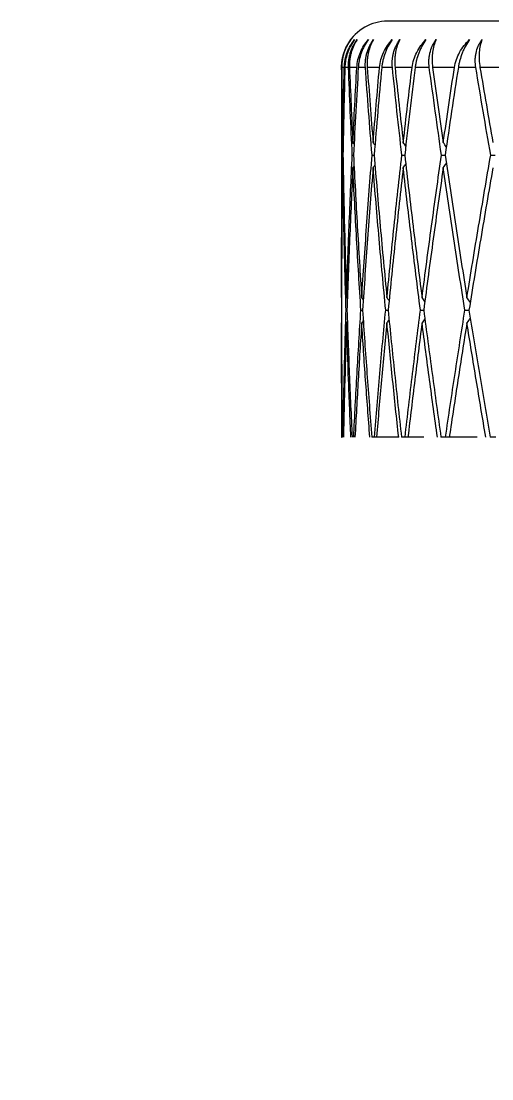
# Model space of a CAD drawing. Extents: x 1661 to 2451, y 0 to 579.
# Drawn here: x 1864.18 to 1869.27, y 266.34 to 277.78 of the extents above; entities that cross this region are included whole.
import ezdxf

# ---------------------------------------------------------------- set-up
doc = ezdxf.new("R2010")
doc.units = 0
doc.header["$LTSCALE"] = 10
doc.header["$MEASUREMENT"] = 0
doc.header["$PDMODE"] = 3
doc.header["$PDSIZE"] = -10
doc.layers.get('0').update_dxf_attribs({"linetype": 'CONTINUOUS'})
doc.layers.get('DEFPOINTS').update_dxf_attribs({"linetype": 'CONTINUOUS'})
doc.layers.add('1', color=7, linetype='CONTINUOUS')
doc.styles.add('Daelim Dimension', font='NanumGothic.ttf')
doc.dimstyles.new('DEFAULT', dxfattribs={"dimscale": 2, "dimtxt": 2, "dimasz": 2, "dimexe": 0, "dimexo": 2, "dimgap": 1, "dimtad": 1, "dimdec": 0, "dimzin": 9, "dimdsep": 46, "dimtxsty": 'Daelim Dimension', "dimcen": 0.5, "dimclrd": 5, "dimclre": 5, "dimclrt": 256, "dimadec": 1, "dimazin": 0, "dimtfac": 1, "dimtdec": 0, "dimtix": 1, "dimtmove": 0, "dimatfit": 3, "dimfxl": 1, "dimtolj": 1, "dimtzin": 1, "dimlwd": 9, "dimlwe": 9, "dimarcsym": 0})

# ---------------------------------------------------------------- blocks, each defined once
blk = doc.blocks.new('*D0')
at = {"color": 5, "lineweight": 9, "ltscale": 0.5, "transparency": 16777216}
for p, q in [((1872.627, 259.845), (1872.627, 257.735)), ((1907.627, 259.845), (1907.627, 257.735)), ((1872.627, 257.735), (1760.008, 257.735)), ((1903.627, 257.735), (1876.627, 257.735))]:
    blk.add_line(p, q, dxfattribs=at)
at = {"color": 5, "ltscale": 0.5, "transparency": 16777216}
for points in [[(1876.627, 258.401), (1876.627, 257.068), (1872.627, 257.735)], [(1903.627, 258.401), (1903.627, 257.068), (1907.627, 257.735)]]:
    blk.add_solid(points, dxfattribs=at)
at = {"layer": 'DEFPOINTS', "color": 0, "ltscale": 0.5, "transparency": 16777216}
for p in [(1907.627, 257.735), (1872.627, 255.845), (1907.627, 255.845)]:
    blk.add_point(p, dxfattribs=at)
at = {"color": 7, "ltscale": 0.5, "transparency": 16777216, "insert": (1803.117, 266.359), "char_height": 10, "attachment_point": 5, "style": 'Daelim Dimension'}
blk.add_mtext('\\A1;설치구멍 %%C35', dxfattribs=at)

msp = doc.modelspace()

# ---------------------------------------------------------------- linework, layer by layer
at = {"layer": '1', "color": 7, "linetype": 'Continuous', "lineweight": 18}
for p, q in [((1890.144, 277.781), (1868.144, 277.781)), ((1867.644, 277.281), (1867.644, 274.791)), ((1867.662, 276.462), (1867.658, 276.468)), ((1867.655, 276.332), (1867.66, 276.332)), ((1867.658, 276.196), (1867.663, 276.203)), ((1867.694, 274.654), (1867.703, 274.654)), ((1867.644, 274.518), (1867.644, 273.281)), ((1867.644, 273.281), (1867.651, 273.281)), ((1868, 273.281), (1867.972, 273.281)), ((1868.263, 273.281), (1868.023, 273.281)), ((1868.332, 273.281), (1868.293, 273.281)), ((1868.533, 273.281), (1868.363, 273.281)), ((1868.77, 273.281), (1868.72, 273.281)), ((1869.11, 273.281), (1868.81, 273.281)), ((1869.312, 273.281), (1869.252, 273.281))]:
    msp.add_line(p, q, dxfattribs=at)
at = {"layer": '1', "color": 7, "linetype": 'Continuous', "lineweight": 13}
msp.add_line((1867.646, 277.281), (1867.644, 277.281), dxfattribs=at)
at = {"layer": '1', "color": 7, "linetype": 'Continuous', "lineweight": 18}
for start, end in [(90, 149.6278), (178.6711, 180)]:
    msp.add_arc((1868.144, 277.281), 0.5, start, end, dxfattribs=at)
for points, knots in [([(1867.646, 277.281), (1867.645, 277.306), (1867.647, 277.332), (1867.653, 277.37), (1867.655, 277.383), (1867.662, 277.409), (1867.665, 277.422), (1867.678, 277.461), (1867.688, 277.486), (1867.707, 277.522), (1867.713, 277.534), (1867.728, 277.558), (1867.736, 277.569), (1867.745, 277.581)], [0, 0, 0, 0, 0.25, 0.25, 0.375, 0.375, 0.5, 0.5, 0.75, 0.75, 0.875, 0.875, 1, 1, 1, 1]), ([(1867.745, 277.581), (1867.73, 277.56), (1867.716, 277.539), (1867.692, 277.493), (1867.682, 277.469), (1867.669, 277.432), (1867.665, 277.419), (1867.659, 277.392), (1867.656, 277.379), (1867.649, 277.338), (1867.647, 277.31), (1867.647, 277.281)], [0, 0, 0, 0, 0.25, 0.25, 0.5, 0.5, 0.625, 0.625, 0.75, 0.75, 1, 1, 1, 1]), ([(1867.674, 277.281), (1867.675, 277.31), (1867.678, 277.338), (1867.689, 277.392), (1867.697, 277.418), (1867.716, 277.469), (1867.728, 277.493), (1867.754, 277.539), (1867.769, 277.56), (1867.785, 277.581)], [0, 0, 0, 0, 0.25, 0.25, 0.5, 0.5, 0.75, 0.75, 1, 1, 1, 1]), ([(1867.785, 277.581), (1867.769, 277.558), (1867.754, 277.535), (1867.735, 277.498), (1867.729, 277.486), (1867.718, 277.461), (1867.713, 277.448), (1867.7, 277.409), (1867.693, 277.383), (1867.687, 277.345), (1867.685, 277.332), (1867.682, 277.306), (1867.681, 277.293), (1867.681, 277.281)], [0, 0, 0, 0, 0.25, 0.25, 0.375, 0.375, 0.5, 0.5, 0.75, 0.75, 0.875, 0.875, 1, 1, 1, 1]), ([(1867.72, 277.281), (1867.719, 277.306), (1867.72, 277.332), (1867.724, 277.37), (1867.727, 277.383), (1867.732, 277.409), (1867.735, 277.422), (1867.747, 277.461), (1867.757, 277.486), (1867.775, 277.522), (1867.782, 277.534), (1867.797, 277.558), (1867.805, 277.569), (1867.813, 277.581)], [0, 0, 0, 0, 0.25, 0.25, 0.375, 0.375, 0.5, 0.5, 0.75, 0.75, 0.875, 0.875, 1, 1, 1, 1]), ([(1867.813, 277.581), (1867.799, 277.56), (1867.787, 277.539), (1867.766, 277.493), (1867.757, 277.469), (1867.746, 277.432), (1867.743, 277.419), (1867.738, 277.392), (1867.735, 277.379), (1867.73, 277.338), (1867.729, 277.31), (1867.73, 277.281)], [0, 0, 0, 0, 0.25, 0.25, 0.5, 0.5, 0.625, 0.625, 0.75, 0.75, 1, 1, 1, 1]), ([(1867.81, 277.281), (1867.812, 277.31), (1867.816, 277.338), (1867.829, 277.392), (1867.838, 277.418), (1867.86, 277.469), (1867.872, 277.493), (1867.901, 277.539), (1867.917, 277.56), (1867.935, 277.581)], [0, 0, 0, 0, 0.25, 0.25, 0.5, 0.5, 0.75, 0.75, 1, 1, 1, 1]), ([(1867.935, 277.581), (1867.918, 277.558), (1867.904, 277.535), (1867.884, 277.498), (1867.878, 277.486), (1867.867, 277.461), (1867.862, 277.448), (1867.848, 277.409), (1867.841, 277.383), (1867.833, 277.345), (1867.831, 277.332), (1867.828, 277.306), (1867.827, 277.293), (1867.826, 277.281)], [0, 0, 0, 0, 0.25, 0.25, 0.375, 0.375, 0.5, 0.5, 0.75, 0.75, 0.875, 0.875, 1, 1, 1, 1]), ([(1867.903, 277.281), (1867.901, 277.306), (1867.901, 277.332), (1867.905, 277.37), (1867.907, 277.383), (1867.912, 277.409), (1867.915, 277.422), (1867.926, 277.461), (1867.935, 277.486), (1867.953, 277.522), (1867.96, 277.534), (1867.974, 277.558), (1867.982, 277.569), (1867.99, 277.581)], [0, 0, 0, 0, 0.25, 0.25, 0.375, 0.375, 0.5, 0.5, 0.75, 0.75, 0.875, 0.875, 1, 1, 1, 1]), ([(1867.99, 277.581), (1867.978, 277.56), (1867.967, 277.539), (1867.949, 277.493), (1867.941, 277.469), (1867.932, 277.432), (1867.93, 277.419), (1867.926, 277.392), (1867.924, 277.379), (1867.921, 277.338), (1867.92, 277.31), (1867.923, 277.281)], [0, 0, 0, 0, 0.25, 0.25, 0.5, 0.5, 0.625, 0.625, 0.75, 0.75, 1, 1, 1, 1]), ([(1868.055, 277.281), (1868.058, 277.31), (1868.063, 277.338), (1868.078, 277.392), (1868.088, 277.418), (1868.112, 277.469), (1868.126, 277.493), (1868.157, 277.539), (1868.174, 277.56), (1868.193, 277.581)], [0, 0, 0, 0, 0.25, 0.25, 0.5, 0.5, 0.75, 0.75, 1, 1, 1, 1]), ([(1868.193, 277.581), (1868.177, 277.558), (1868.162, 277.535), (1868.142, 277.498), (1868.136, 277.486), (1868.125, 277.461), (1868.12, 277.448), (1868.105, 277.409), (1868.098, 277.383), (1868.089, 277.345), (1868.087, 277.332), (1868.082, 277.306), (1868.081, 277.293), (1868.08, 277.281)], [0, 0, 0, 0, 0.25, 0.25, 0.375, 0.375, 0.5, 0.5, 0.75, 0.75, 0.875, 0.875, 1, 1, 1, 1]), ([(1868.195, 277.281), (1868.192, 277.306), (1868.192, 277.332), (1868.194, 277.37), (1868.196, 277.383), (1868.2, 277.409), (1868.203, 277.422), (1868.213, 277.461), (1868.222, 277.486), (1868.239, 277.522), (1868.245, 277.534), (1868.259, 277.558), (1868.267, 277.569), (1868.275, 277.581)], [0, 0, 0, 0, 0.25, 0.25, 0.375, 0.375, 0.5, 0.5, 0.75, 0.75, 0.875, 0.875, 1, 1, 1, 1]), ([(1868.275, 277.581), (1868.265, 277.56), (1868.255, 277.539), (1868.24, 277.493), (1868.233, 277.469), (1868.226, 277.432), (1868.225, 277.419), (1868.222, 277.392), (1868.221, 277.379), (1868.219, 277.338), (1868.22, 277.31), (1868.223, 277.281)], [0, 0, 0, 0, 0.25, 0.25, 0.5, 0.5, 0.625, 0.625, 0.75, 0.75, 1, 1, 1, 1]), ([(1868.408, 277.281), (1868.411, 277.31), (1868.417, 277.338), (1868.434, 277.392), (1868.445, 277.418), (1868.471, 277.469), (1868.486, 277.493), (1868.52, 277.539), (1868.538, 277.56), (1868.558, 277.581)], [0, 0, 0, 0, 0.25, 0.25, 0.5, 0.5, 0.75, 0.75, 1, 1, 1, 1]), ([(1868.558, 277.581), (1868.542, 277.558), (1868.527, 277.535), (1868.507, 277.498), (1868.501, 277.486), (1868.49, 277.461), (1868.484, 277.448), (1868.47, 277.409), (1868.462, 277.383), (1868.452, 277.345), (1868.449, 277.332), (1868.444, 277.306), (1868.442, 277.293), (1868.441, 277.281)], [0, 0, 0, 0, 0.25, 0.25, 0.375, 0.375, 0.5, 0.5, 0.75, 0.75, 0.875, 0.875, 1, 1, 1, 1]), ([(1868.593, 277.281), (1868.59, 277.306), (1868.589, 277.332), (1868.59, 277.37), (1868.591, 277.383), (1868.595, 277.409), (1868.597, 277.422), (1868.606, 277.461), (1868.615, 277.486), (1868.631, 277.522), (1868.638, 277.534), (1868.651, 277.558), (1868.659, 277.569), (1868.667, 277.581)], [0, 0, 0, 0, 0.25, 0.25, 0.375, 0.375, 0.5, 0.5, 0.75, 0.75, 0.875, 0.875, 1, 1, 1, 1]), ([(1868.667, 277.581), (1868.658, 277.56), (1868.65, 277.539), (1868.637, 277.493), (1868.632, 277.469), (1868.628, 277.432), (1868.626, 277.419), (1868.625, 277.392), (1868.624, 277.379), (1868.624, 277.338), (1868.626, 277.31), (1868.63, 277.281)], [0, 0, 0, 0, 0.25, 0.25, 0.5, 0.5, 0.625, 0.625, 0.75, 0.75, 1, 1, 1, 1]), ([(1868.866, 277.281), (1868.87, 277.31), (1868.878, 277.338), (1868.897, 277.392), (1868.908, 277.418), (1868.936, 277.469), (1868.952, 277.493), (1868.988, 277.539), (1869.007, 277.56), (1869.028, 277.581)], [0, 0, 0, 0, 0.25, 0.25, 0.5, 0.5, 0.75, 0.75, 1, 1, 1, 1]), ([(1869.028, 277.581), (1869.012, 277.558), (1868.998, 277.535), (1868.978, 277.498), (1868.972, 277.486), (1868.96, 277.461), (1868.955, 277.448), (1868.94, 277.409), (1868.931, 277.383), (1868.921, 277.345), (1868.918, 277.332), (1868.912, 277.306), (1868.91, 277.293), (1868.908, 277.281)], [0, 0, 0, 0, 0.25, 0.25, 0.375, 0.375, 0.5, 0.5, 0.75, 0.75, 0.875, 0.875, 1, 1, 1, 1]), ([(1869.097, 277.281), (1869.093, 277.306), (1869.091, 277.332), (1869.091, 277.37), (1869.092, 277.383), (1869.095, 277.409), (1869.097, 277.422), (1869.105, 277.461), (1869.113, 277.486), (1869.129, 277.522), (1869.135, 277.534), (1869.148, 277.558), (1869.155, 277.569), (1869.163, 277.581)], [0, 0, 0, 0, 0.25, 0.25, 0.375, 0.375, 0.5, 0.5, 0.75, 0.75, 0.875, 0.875, 1, 1, 1, 1]), ([(1869.163, 277.581), (1869.156, 277.56), (1869.15, 277.539), (1869.14, 277.493), (1869.136, 277.469), (1869.133, 277.432), (1869.133, 277.419), (1869.132, 277.392), (1869.133, 277.379), (1869.134, 277.338), (1869.137, 277.31), (1869.142, 277.281)], [0, 0, 0, 0, 0.25, 0.25, 0.5, 0.5, 0.625, 0.625, 0.75, 0.75, 1, 1, 1, 1])]:
    msp.add_open_spline(points, degree=3, knots=knots, dxfattribs=at)
for points in [[(1867.655, 276.332), (1867.653, 276.49), (1867.649, 276.807), (1867.646, 277.123), (1867.646, 277.281)], [(1867.647, 277.281), (1867.649, 277.145), (1867.651, 276.875), (1867.655, 276.604), (1867.658, 276.468)], [(1867.658, 276.468), (1867.66, 276.604), (1867.665, 276.875), (1867.671, 277.145), (1867.674, 277.281)], [(1867.681, 277.281), (1867.677, 277.123), (1867.669, 276.807), (1867.663, 276.49), (1867.66, 276.332)], [(1867.761, 276.332), (1867.753, 276.49), (1867.739, 276.807), (1867.726, 277.123), (1867.72, 277.281)], [(1867.73, 277.281), (1867.736, 277.145), (1867.748, 276.875), (1867.76, 276.604), (1867.767, 276.468)], [(1867.767, 276.468), (1867.774, 276.604), (1867.788, 276.875), (1867.802, 277.145), (1867.81, 277.281)], [(1867.826, 277.281), (1867.817, 277.123), (1867.798, 276.807), (1867.782, 276.49), (1867.774, 276.332)], [(1867.975, 276.332), (1867.962, 276.49), (1867.937, 276.807), (1867.914, 277.123), (1867.903, 277.281)], [(1867.923, 277.281), (1867.933, 277.145), (1867.953, 276.875), (1867.975, 276.604), (1867.986, 276.468)], [(1867.986, 276.468), (1867.997, 276.604), (1868.019, 276.875), (1868.043, 277.145), (1868.055, 277.281)], [(1868.08, 277.281), (1868.065, 277.123), (1868.037, 276.807), (1868.01, 276.49), (1867.997, 276.332)], [(1868.297, 276.332), (1868.279, 276.49), (1868.244, 276.807), (1868.211, 277.123), (1868.195, 277.281)], [(1868.223, 277.281), (1868.237, 277.145), (1868.267, 276.875), (1868.297, 276.604), (1868.312, 276.468)], [(1868.312, 276.468), (1868.328, 276.604), (1868.359, 276.875), (1868.391, 277.145), (1868.408, 277.281)], [(1868.441, 277.281), (1868.421, 277.123), (1868.383, 276.807), (1868.346, 276.49), (1868.328, 276.332)], [(1868.725, 276.332), (1868.703, 276.49), (1868.658, 276.807), (1868.615, 277.123), (1868.593, 277.281)], [(1868.63, 277.281), (1868.649, 277.145), (1868.687, 276.875), (1868.725, 276.604), (1868.745, 276.468)], [(1868.745, 276.468), (1868.765, 276.604), (1868.805, 276.875), (1868.845, 277.145), (1868.866, 277.281)], [(1868.908, 277.281), (1868.883, 277.123), (1868.835, 276.807), (1868.788, 276.49), (1868.765, 276.332)], [(1869.258, 276.332), (1869.231, 276.49), (1869.176, 276.807), (1869.123, 277.123), (1869.097, 277.281)], [(1869.142, 277.281), (1869.165, 277.145), (1869.211, 276.875), (1869.258, 276.604), (1869.282, 276.468)], [(1867.78, 276.45), (1867.776, 276.456), (1867.771, 276.462), (1867.767, 276.468)], [(1868.006, 276.44), (1867.999, 276.449), (1867.992, 276.459), (1867.986, 276.468)], [(1868.339, 276.43), (1868.33, 276.443), (1868.321, 276.456), (1868.312, 276.468)], [(1868.778, 276.421), (1868.767, 276.437), (1868.756, 276.452), (1868.745, 276.468)], [(1867.644, 274.791), (1867.644, 275.048), (1867.646, 275.562), (1867.652, 276.076), (1867.655, 276.332)], [(1867.66, 276.332), (1867.664, 276.076), (1867.675, 275.562), (1867.69, 275.048), (1867.699, 274.791)], [(1867.699, 274.791), (1867.707, 275.048), (1867.726, 275.562), (1867.748, 276.076), (1867.761, 276.332)], [(1867.761, 276.332), (1867.765, 276.332), (1867.769, 276.332), (1867.774, 276.332)], [(1867.774, 276.332), (1867.787, 276.076), (1867.814, 275.562), (1867.846, 275.048), (1867.863, 274.791)], [(1867.863, 274.791), (1867.88, 275.048), (1867.915, 275.562), (1867.954, 276.076), (1867.975, 276.332)], [(1867.975, 276.332), (1867.982, 276.332), (1867.989, 276.332), (1867.997, 276.332)], [(1867.986, 276.196), (1867.992, 276.206), (1867.999, 276.215), (1868.006, 276.224)], [(1867.997, 276.332), (1868.018, 276.076), (1868.062, 275.562), (1868.11, 275.048), (1868.136, 274.791)], [(1868.136, 274.791), (1868.161, 275.048), (1868.212, 275.562), (1868.268, 276.076), (1868.297, 276.332)], [(1868.297, 276.332), (1868.307, 276.332), (1868.317, 276.332), (1868.328, 276.332)], [(1868.312, 276.196), (1868.321, 276.209), (1868.33, 276.222), (1868.339, 276.234)], [(1868.328, 276.332), (1868.357, 276.076), (1868.418, 275.562), (1868.482, 275.048), (1868.515, 274.791)], [(1868.515, 274.791), (1868.549, 275.048), (1868.617, 275.562), (1868.689, 276.076), (1868.725, 276.332)], [(1868.725, 276.332), (1868.739, 276.332), (1868.752, 276.332), (1868.765, 276.332)], [(1868.745, 276.196), (1868.756, 276.212), (1868.767, 276.228), (1868.778, 276.243)], [(1868.765, 276.332), (1868.802, 276.076), (1868.879, 275.562), (1868.96, 275.048), (1869.001, 274.791)], [(1869.001, 274.791), (1869.042, 275.048), (1869.126, 275.562), (1869.214, 276.076), (1869.258, 276.332)], [(1869.258, 276.332), (1869.274, 276.332), (1869.29, 276.332), (1869.306, 276.332)], [(1867.658, 276.196), (1867.653, 275.94), (1867.647, 275.426), (1867.644, 274.912), (1867.644, 274.654)], [(1867.694, 274.654), (1867.686, 274.912), (1867.672, 275.426), (1867.662, 275.94), (1867.658, 276.196)], [(1867.767, 276.196), (1867.755, 275.94), (1867.731, 275.426), (1867.712, 274.912), (1867.703, 274.654)], [(1867.767, 276.196), (1867.771, 276.202), (1867.776, 276.208), (1867.78, 276.214)], [(1867.854, 274.654), (1867.838, 274.912), (1867.807, 275.426), (1867.78, 275.94), (1867.767, 276.196)], [(1867.986, 276.196), (1867.965, 275.94), (1867.925, 275.426), (1867.889, 274.912), (1867.872, 274.654)], [(1868.122, 274.654), (1868.098, 274.912), (1868.05, 275.426), (1868.007, 275.94), (1867.986, 276.196)], [(1868.312, 276.196), (1868.283, 275.94), (1868.227, 275.426), (1868.174, 274.912), (1868.149, 274.654)], [(1868.498, 274.654), (1868.465, 274.912), (1868.401, 275.426), (1868.341, 275.94), (1868.312, 276.196)], [(1868.745, 276.196), (1868.708, 275.94), (1868.635, 275.426), (1868.567, 274.912), (1868.533, 274.654)], [(1868.979, 274.654), (1868.938, 274.912), (1868.858, 275.426), (1868.782, 275.94), (1868.745, 276.196)], [(1869.282, 276.196), (1869.237, 275.94), (1869.149, 275.426), (1869.064, 274.912), (1869.023, 274.654)], [(1867.708, 274.778), (1867.705, 274.782), (1867.702, 274.787), (1867.699, 274.791)], [(1867.88, 274.768), (1867.874, 274.775), (1867.868, 274.783), (1867.863, 274.791)], [(1868.159, 274.758), (1868.151, 274.769), (1868.143, 274.78), (1868.136, 274.791)], [(1868.546, 274.748), (1868.536, 274.762), (1868.525, 274.776), (1868.515, 274.791)], [(1869.037, 274.739), (1869.025, 274.756), (1869.013, 274.773), (1869.001, 274.791)], [(1867.644, 274.654), (1867.644, 274.426), (1867.646, 273.968), (1867.652, 273.51), (1867.655, 273.281)], [(1867.66, 273.281), (1867.665, 273.51), (1867.674, 273.968), (1867.687, 274.426), (1867.694, 274.654)], [(1867.703, 274.654), (1867.711, 274.426), (1867.728, 273.968), (1867.748, 273.51), (1867.759, 273.281)], [(1867.776, 273.281), (1867.787, 273.51), (1867.812, 273.968), (1867.839, 274.426), (1867.854, 274.654)], [(1867.854, 274.654), (1867.86, 274.654), (1867.866, 274.654), (1867.872, 274.654)], [(1867.872, 274.654), (1867.887, 274.426), (1867.919, 273.968), (1867.954, 273.51), (1867.972, 273.281)], [(1868, 273.281), (1868.019, 273.51), (1868.058, 273.968), (1868.1, 274.426), (1868.122, 274.654)], [(1868.122, 274.654), (1868.131, 274.654), (1868.14, 274.654), (1868.149, 274.654)], [(1868.149, 274.654), (1868.171, 274.426), (1868.218, 273.968), (1868.267, 273.51), (1868.293, 273.281)], [(1868.332, 273.281), (1868.358, 273.51), (1868.412, 273.968), (1868.469, 274.426), (1868.498, 274.654)], [(1868.498, 274.654), (1868.51, 274.654), (1868.521, 274.654), (1868.533, 274.654)], [(1868.533, 274.654), (1868.563, 274.426), (1868.624, 273.968), (1868.688, 273.51), (1868.72, 273.281)], [(1868.77, 273.281), (1868.803, 273.51), (1868.872, 273.968), (1868.943, 274.426), (1868.979, 274.654)], [(1868.979, 274.654), (1868.994, 274.654), (1869.008, 274.654), (1869.023, 274.654)], [(1869.023, 274.654), (1869.059, 274.426), (1869.135, 273.968), (1869.213, 273.51), (1869.252, 273.281)], [(1867.651, 273.281), (1867.649, 273.487), (1867.645, 273.9), (1867.644, 274.312), (1867.644, 274.518)], [(1867.699, 274.518), (1867.692, 274.312), (1867.68, 273.9), (1867.67, 273.487), (1867.666, 273.281)], [(1867.708, 274.531), (1867.705, 274.526), (1867.702, 274.522), (1867.699, 274.518)], [(1867.746, 273.281), (1867.737, 273.487), (1867.72, 273.9), (1867.705, 274.312), (1867.699, 274.518)], [(1867.863, 274.518), (1867.849, 274.312), (1867.824, 273.9), (1867.801, 273.487), (1867.79, 273.281)], [(1867.88, 274.541), (1867.874, 274.534), (1867.868, 274.526), (1867.863, 274.518)], [(1867.951, 273.281), (1867.935, 273.487), (1867.904, 273.9), (1867.876, 274.312), (1867.863, 274.518)], [(1868.136, 274.518), (1868.115, 274.312), (1868.077, 273.9), (1868.04, 273.487), (1868.023, 273.281)], [(1868.159, 274.551), (1868.151, 274.54), (1868.143, 274.529), (1868.136, 274.518)], [(1868.263, 273.281), (1868.24, 273.487), (1868.197, 273.9), (1868.156, 274.312), (1868.136, 274.518)], [(1868.515, 274.518), (1868.489, 274.312), (1868.437, 273.9), (1868.387, 273.487), (1868.363, 273.281)], [(1868.546, 274.561), (1868.536, 274.546), (1868.525, 274.532), (1868.515, 274.518)], [(1868.682, 273.281), (1868.653, 273.487), (1868.596, 273.9), (1868.542, 274.312), (1868.515, 274.518)], [(1869.001, 274.518), (1868.968, 274.312), (1868.903, 273.9), (1868.841, 273.487), (1868.81, 273.281)], [(1869.036, 274.57), (1869.025, 274.553), (1869.013, 274.535), (1869.001, 274.518)], [(1869.205, 273.281), (1869.17, 273.487), (1869.101, 273.9), (1869.034, 274.312), (1869.001, 274.518)], [(1868.023, 273.281), (1868.015, 273.281), (1868.007, 273.281), (1868, 273.281)], [(1868.363, 273.281), (1868.353, 273.281), (1868.342, 273.281), (1868.332, 273.281)], [(1868.81, 273.281), (1868.797, 273.281), (1868.783, 273.281), (1868.77, 273.281)]]:
    msp.add_open_spline(points, degree=3, dxfattribs=at)
at = {"layer": '1', "color": 7, "linetype": 'Continuous', "lineweight": 13}
for points, weights in [([(1867.674, 277.281), (1867.654, 277.281), (1867.647, 277.281)], [1, 0.999856305361, 1]), ([(1867.72, 277.281), (1867.697, 277.281), (1867.681, 277.281)], [1, 0.9999245188, 1]), ([(1867.81, 277.281), (1867.764, 277.281), (1867.73, 277.281)], [1, 0.999856305361, 1]), ([(1867.903, 277.281), (1867.861, 277.281), (1867.826, 277.281)], [1, 0.9999245188, 1]), ([(1868.055, 277.281), (1867.982, 277.281), (1867.923, 277.281)], [1, 0.999856305361, 1]), ([(1868.195, 277.281), (1868.134, 277.281), (1868.08, 277.281)], [1, 0.9999245188, 1]), ([(1868.408, 277.281), (1868.309, 277.281), (1868.223, 277.281)], [1, 0.999856305361, 1]), ([(1868.593, 277.281), (1868.514, 277.281), (1868.441, 277.281)], [1, 0.9999245188, 1]), ([(1868.866, 277.281), (1868.742, 277.281), (1868.63, 277.281)], [1, 0.999856305361, 1]), ([(1869.097, 277.281), (1868.999, 277.281), (1868.908, 277.281)], [1, 0.9999245188, 1]), ([(1869.428, 277.281), (1869.279, 277.281), (1869.142, 277.281)], [1, 0.999856305361, 1])]:
    msp.add_rational_spline(points, weights, degree=2, dxfattribs=at)

# ---------------------------------------------------------------- dimensions: what is measured, and where the dimension line sits
at = {"color": 5, "ltscale": 0.5}
dim = msp.add_linear_dim(base=(1907.627, 257.735), p1=(1872.627, 255.845), p2=(1907.627, 255.845), text='설치구멍 %%C<>', dimstyle='DEFAULT', override={"dimtxt": 5, "dimclrd": 5, "dimclre": 5, "dimclrt": 7}, dxfattribs=at)
dim.commit()
dim.dimension.update_dxf_attribs({"geometry": '*D0', "text_midpoint": (1803.117, 257.735), "dimtype": 160})

doc.saveas('drawing.dxf')
